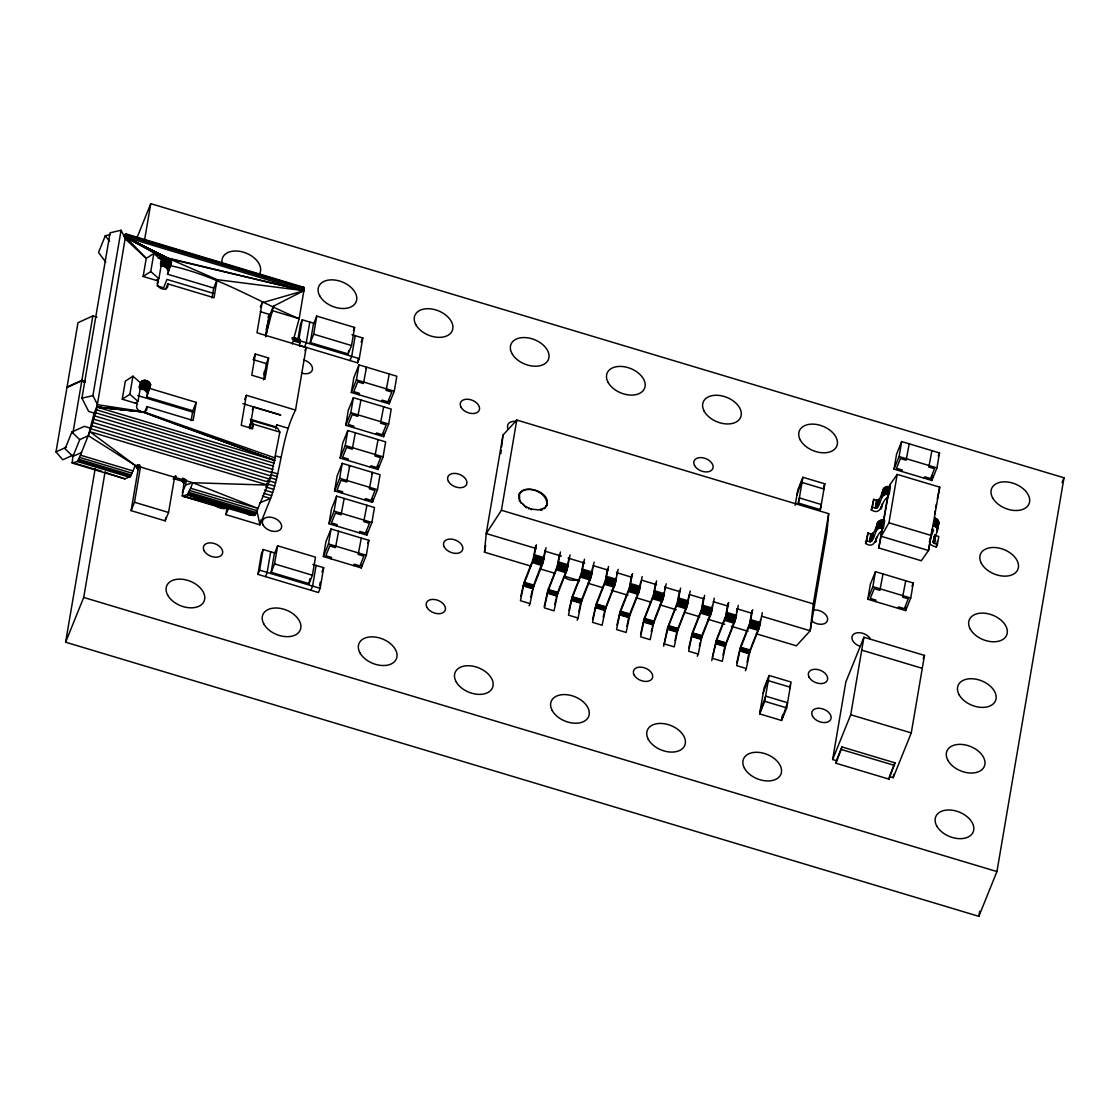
<?xml version="1.0" encoding="UTF-8"?>
<svg xmlns="http://www.w3.org/2000/svg" width="1120" height="1120" viewBox="0 0 1120 1120"><rect width="100%" height="100%" fill="white"/><g stroke="black" fill="none" stroke-linecap="round" stroke-linejoin="round"><path stroke-width="1.5" d="M519.414 493.528L519.708 501.256C512.736 478.366 559.258 491.96 544.292 508.634L546.798 505.288M546.518 505.988C549.612 492.814 526.764 483.378 519.134 494.228M123.704 236.446L125.944 233.912L96.488 409.836L90.944 428.834L79.52 457.408L77.28 461.51L72.268 463.064L72.926 455.154L62.762 459.788L56 451.892L66.962 387.548L81.816 380.772L85.064 381.766M185.528 479.29L183.834 483.49L182.406 496.118L219.114 507.136L223.622 507.108L251.468 515.256L255.15 514.906L267.792 485.1L271.894 472.64L279.846 432.096L277.634 428.162L252.098 420.602L249.354 427.042L251.454 420.532M302.974 287.56L303.814 287.308L303.884 290.682L299.152 318.71L292.334 343.91M299.53 346.08L300.006 339.472L294.294 338.268M531.188 566.216L484.484 552.188L486.22 533.54L502.992 435.092L516.782 420.042L828.688 513.674L826.952 532.336L810.18 630.784L796.39 645.82L756.364 633.808M934.584 517.958C939.33 518.938 939.89 524.762 936.866 528.052M500.822 453.572L501.228 450.212M501.62 446.852L502.992 435.092M828.688 513.674L813.33 603.89L810.18 630.784L761.754 616.238M250.334 428.554L251.384 420.574L253.358 424.144L252.588 428.694L241.234 425.278L246.33 395.304L295.526 410.074C281.372 437.836 281.498 469.714 270.578 498.512L259.966 524.874L225.904 514.654L227.01 508.116M158.382 281.05C153.622 288.358 169.316 293.454 167.846 283.878L214.018 297.738L217.098 279.65L169.148 258.762L126 237.286L146.216 258.384L143.136 276.472L158.382 281.05L157.248 283.836M191.128 420.644L192.808 410.788L146.636 396.928L150.598 384.748C147.476 377.342 138.726 379.666 139.426 388.486M146.636 396.928L150.598 384.748M212.03 297.92L213.71 288.05L167.524 274.19L171.5 262.01L169.148 258.762L165.76 267.148L168.112 270.41M167.524 274.19L171.5 262.01M182.336 492.73L185.57 484.988L186.396 480.032M174.692 476.7L168.56 512.47L165.172 520.87L131.11 510.636L138.04 469.742L139.678 465.192M131.11 510.636L134.498 502.25L140.56 466.452M72.87 433.272L81.816 380.772L84.546 382.648M92.848 315.924L81.9 380.268L67.046 387.03L77.994 322.686L92.848 315.924L96.95 317.156M89.656 427.938L84.322 426.342L71.848 432.054L65.072 448.84L72.968 456.414L79.744 439.628L88.34 435.694L94.15 413.084L88.69 411.446L81.928 398.188L110.082 232.82L121.072 230.244L125.706 239.316L146.216 258.384L153.846 253.456L161.98 260.61L158.9 278.698L156.254 280.406M94.15 413.084L97.538 404.698L92.918 395.612L121.072 230.244M137.2 237.23L150.766 203.658L1064 477.792L996.94 871.57L978.852 916.342L65.618 642.208L95.2 468.538M65.618 642.208L83.706 597.45L105.084 471.912M144.606 239.764L150.766 203.658M150.024 388.528L196.196 402.388L193.116 420.476L146.944 406.616C148.414 416.192 132.72 411.082 137.48 403.774L122.248 399.21L125.328 381.122L132.944 376.194L141.092 383.334L138.012 401.422L135.352 403.144M122.248 399.21L129.864 394.282L132.944 376.194M143.136 276.472L150.766 271.544L153.846 253.456M165.172 520.87L165.746 517.454M266.168 329.798L270.046 314.608L273.434 306.208L303.884 290.682L166.894 257.81L163.352 258.048L126 237.286L303.884 290.682L262.08 302.806L256.984 332.78L306.18 347.55L295.526 410.074M255.346 354.018L251.748 375.2L264.992 379.176L268.604 357.994L255.346 354.018L253.652 358.218M249.788 428.666L253.484 407.022L280.784 415.058L242.942 403.704M265.552 336.168L269.234 314.524L268.044 317.45M273.434 306.208L265.636 336.812L269.556 317.198L272.664 310.758L299.152 318.71C256.41 300.818 216.818 275.646 170.926 265.79M263.76 374.668L264.376 371.28M263.564 379.89L266.336 363.594L268.604 357.994M260.792 519.974L259.966 524.874L256.97 511.28M312.858 564.424L323.666 567.672L320.152 588.35L318.458 592.536L257.894 574.364L261.422 553.7L263.116 549.5L275.548 553.224M297.892 339.486L300.538 323.988L302.232 319.788L314.664 323.526M257.894 574.364L259.588 570.164L263.116 549.5M298.704 340.466L302.232 319.788M270.69 551.768L267.162 572.446L265.468 576.632M309.806 322.056L306.278 342.734L304.584 346.934M271.166 572.278L274.246 554.19L277.634 545.804L315.49 557.158L312.41 575.246L309.022 583.646L271.166 572.278L274.554 563.892L277.634 545.804M310.282 342.58L313.362 324.492L316.75 316.092L354.606 327.46L351.526 345.548L348.124 353.934L310.282 342.58L313.67 334.18L316.75 316.092M309.022 583.646L309.862 578.718M348.124 353.934L348.684 350.644M316.106 565.404L312.578 586.068L310.884 590.268M355.222 335.692L351.694 356.37L350 360.556M323.386 556.542L325.948 541.562L331.03 528.962L368.872 540.33L366.324 555.31L361.242 567.91L323.386 556.542L328.482 543.956L331.03 528.962M328.972 523.726L331.534 508.746L336.616 496.146L374.458 507.514L371.91 522.494L366.828 535.094L328.972 523.726L334.068 511.14L336.616 496.146M334.572 490.91L337.12 475.93L342.202 463.33L380.058 474.698L377.496 489.678L372.414 502.278L334.572 490.91L339.654 478.324L342.202 463.33M340.158 458.094L342.706 443.114L347.788 430.514L385.644 441.882L383.082 456.862L378 469.462L340.158 458.094L345.24 445.508L347.788 430.514M345.744 425.278L348.292 410.298L353.374 397.698L391.23 409.066L388.682 424.046L383.586 436.646L345.744 425.278L350.826 412.692L353.374 397.698M351.33 392.462L353.878 377.482L358.974 364.882L396.816 376.25L394.268 391.23L389.172 403.83L351.33 392.462L356.412 379.876L358.974 364.882M319.62 585.648L320.208 582.204M300.048 345.562L357.574 362.838L358.162 359.394M357.574 362.838L359.268 358.638L362.782 337.96L351.974 334.726M338.604 531.244L335.482 547.624L329.798 545.916L325.85 555.716L331.52 557.41L330.96 558.81M344.19 498.428L341.068 514.808L335.398 513.1L331.436 522.9L337.106 524.594L336.546 525.994M355.362 432.796L352.24 449.176L346.57 447.468L342.608 457.268L348.292 458.976L347.718 460.362M360.948 399.98L357.826 416.36L352.156 414.652L348.194 424.452L353.878 426.16L353.318 427.56M361.312 538.048L358.19 554.442L363.86 556.15L359.912 565.936L354.228 564.228L353.668 565.628M366.898 505.246L363.776 521.626L369.46 523.334L365.498 533.12L359.814 531.412L359.254 532.812M378.07 439.614L374.948 455.994L380.632 457.702L376.67 467.488L371 465.78L370.426 467.18M383.656 406.798L380.534 423.178L386.218 424.886L382.256 434.672L376.586 432.964L376.026 434.364M389.242 373.982L386.134 390.362L391.804 392.07L387.856 401.856L382.172 400.162L381.612 401.548M361.242 567.91L361.802 564.578M366.828 535.094L367.388 531.762M372.414 502.278L372.974 498.946M378 469.462L378.574 466.13M383.586 436.646L384.16 433.314M389.172 403.83L389.746 400.498M484.484 552.188L485.646 545.384M536.326 548.576L486.22 533.54L501.424 510.258L516.782 420.042M535.696 545.664L533.19 559.104L524.02 582.428L520.828 596.134M543.732 557.774L545.048 550.088M559.468 554.414L557.228 566.314L548.044 589.652L544.18 606.718M569.072 557.298L567.308 567.476M583.492 561.638L581.252 573.538L572.082 596.862L568.89 610.568M591.794 572.208L592.578 567.588M607.53 568.848L605.29 580.748L596.12 604.072L592.592 619.458M616.098 577.878L615.482 581.392M616.616 574.812L617.134 571.732M631.82 574.518L629.328 587.958L620.144 611.296L616.966 624.988M640.122 585.088L640.654 582.022M655.592 583.268L653.352 595.182L644.182 618.506L640.654 633.892M663.642 595.378L664.16 592.312M664.678 589.232L665.21 586.166M679.63 590.492L677.208 602.98L667.548 627.872L664.006 644.476M688.198 599.522L688.982 594.916M703.654 597.702L701.428 609.602L692.244 632.926L688.716 648.326M711.704 609.812L712.488 605.192M727.958 603.372L725.634 616.224L716.282 640.15L712.404 657.216M736.512 612.416L737.044 609.336M751.982 610.596L749.658 623.434L740.306 647.36L736.778 662.746M760.032 622.706L760.55 619.626M759.654 713.902L764.05 688.058L769.132 675.472L791.084 682.052L786.688 707.896L781.592 720.482L759.654 713.902L764.736 701.302L769.132 675.472M795.158 505.344L797.804 489.846L802.886 477.26L824.838 483.84L820.442 509.684L798.49 503.09L802.886 477.26M798.14 503.202L799.372 497.924L821.324 504.518L820.092 509.796M781.592 720.482L782.474 715.316M782.824 715.204L782.39 717.794L787.57 702.73L765.618 696.136L760.438 711.2L761.096 707.336L760.522 708.722M790.3 684.74L789.642 688.618L790.202 687.218L768.25 680.638L767.69 682.038L768.348 678.16L763.168 693.224M882.21 531.174C875.504 532.504 876.876 550.69 865.578 543.438L868.028 532.882C878.22 538.664 873.628 516.124 884.66 520.618L883.33 528.374C872.298 523.866 876.904 546.42 866.712 540.638L868.028 532.882M887.922 497.588C881.23 498.918 882.588 517.09 871.304 509.852L873.754 499.296C883.946 505.078 879.34 482.524 890.372 487.032L889.056 494.788C878.024 490.28 882.63 512.82 872.424 507.052L873.754 499.296M869.554 541.492L870.87 533.736M875.266 507.906L876.596 500.15M836.416 760.648L832.636 759.514L845.838 681.996L863.926 637.238L924.476 655.41L911.274 732.928L893.186 777.686L889.406 776.552L888.972 779.142L835.982 763.238L836.416 760.648L841.96 746.942L894.95 762.846L888.972 779.142M869.89 541.576L871.206 533.82M875.602 507.976L876.932 500.234M870.226 541.604L871.556 533.848M875.952 508.018L877.268 500.262M870.576 541.59L871.892 533.834M876.288 508.004L877.618 500.248M870.898 541.534L872.214 533.778M876.624 507.934L877.94 500.192M871.206 541.422L872.522 533.68M876.918 507.836L878.234 500.08M871.472 541.282L873.026 533.358M877.184 507.696L878.738 499.758M871.878 540.89L873.32 532.91M877.604 507.304L879.046 499.324M875.966 530.866L877.282 523.11M881.678 497.28L883.008 489.524M876.26 530.292L877.576 522.536M881.986 496.692L883.302 488.95M876.666 529.76L877.996 522.004M882.392 496.16L883.708 488.418M877.184 529.284L878.5 521.528M882.896 495.684L884.226 487.942M880.81 509.32L881.328 506.226M875.49 542.374L876.008 539.154M877.786 528.864L879.102 521.122M883.498 495.278L884.828 487.522M875.798 541.8L876.582 537.152M881.51 508.2L882.308 503.552M878.458 528.542L879.774 520.786M884.184 494.942L885.5 487.2M835.982 763.238L841.96 746.942M879.2 528.29L880.53 520.534M884.926 494.69L886.242 486.948M867.804 599.242L870.352 584.248L875.448 571.662L913.29 583.016L910.742 598.01L905.646 610.596L867.804 599.242L872.886 586.642L875.448 571.662M879.998 528.122L881.314 520.366M885.724 494.536L887.04 486.78M880.824 528.052L882.14 520.296M886.55 494.452L887.866 486.71M881.664 528.066L882.994 520.31M887.39 494.48L888.706 486.724M889.336 487.942L890.008 484.624L897.204 474.39L939.722 487.158L928.508 550.508L921.312 560.742L878.794 547.974L881.916 529.62M883.33 521.276L887.698 496.244M832.636 759.514L850.724 714.756L863.926 637.238M882.378 529.41L878.794 547.974M882.504 528.178L888.244 494.956M888.23 494.592L890.008 484.624M894.012 469.14L896.574 454.146L901.656 441.56L939.498 452.914L936.95 467.908L931.868 480.494L894.012 469.14L899.108 456.54L901.656 441.56M932.036 529.83L928.508 550.508L881.202 536.298L888.958 522.802L897.204 474.39M883.008 573.93L879.9 590.324L874.216 588.616L870.268 598.402L875.938 600.11L875.378 601.51M909.23 443.828L906.108 460.222L900.438 458.514L896.476 468.3L902.146 470.008L901.586 471.408M905.716 580.748L902.608 597.128L908.278 598.836L904.33 608.636L898.646 606.928L898.086 608.328M931.938 450.646L928.816 467.026L934.5 468.734L930.538 478.534L924.854 476.826L924.294 478.226M905.646 610.596L906.22 607.264M931.868 480.494L932.708 475.496M934.668 514.332L935.256 510.888M935.844 507.444L936.432 504M929.25 541.52L930.678 544.572L933.478 546.168L936.32 547.022L937.454 544.222C925.526 543.284 944.44 529.564 934.052 525.994L935.368 518.238M934.794 526.358L936.11 518.602M935.466 526.792L936.782 519.05M893.186 777.686L893.774 774.242M933.254 542.178L934.08 536.746M933.366 542.43L934.15 537.782M936.054 527.296L937.384 519.54M933.52 542.682L934.682 534.688M933.744 542.892L934.85 534.926M933.996 543.088L935.06 535.15M936.558 527.842L937.888 520.1M934.29 543.242L935.312 535.332M936.964 528.444L938.28 520.688M934.612 543.368L935.606 535.5M937.258 529.074L938.574 521.318M937.426 529.718L938.756 521.962M937.244 531.608L938.812 522.606M936.32 547.022L937.37 540.82M937.454 544.222L938.77 536.466L935.928 535.612M978.852 916.342L979.734 911.176M546.042 547.694L542.78 563.346L533.414 587.314L530.04 603.596L520.422 600.712L523.796 584.416L533.176 560.448L536.424 544.81M570.066 554.918L566.818 570.556L557.438 594.524L554.064 610.82L544.446 607.922L547.834 591.64L557.2 567.672L560.462 552.02M594.104 562.128L590.856 577.766L581.476 601.734L578.102 618.03L568.484 615.146L571.858 598.85L581.238 574.882L584.486 559.244M618.128 569.338L614.88 584.976L605.514 608.944L602.126 625.24L592.522 622.356L595.896 606.06L605.276 582.092L608.524 566.454M642.166 576.548L638.918 592.2L629.538 616.168L626.164 632.45L616.546 629.566L619.934 613.284L629.3 589.316L632.548 573.664M666.204 583.772L662.956 599.41L653.576 623.378L650.202 639.674L640.584 636.79L643.958 620.494L653.338 596.526L656.586 580.888M663.67 646.17L668.332 626.626L677.74 602.56L680.624 588.098M664.622 644L674.226 646.884L677.614 630.588L686.98 606.62L690.228 590.982M714.266 598.192L711.018 613.844L701.638 637.812L698.264 654.094L688.646 651.21L692.02 634.914L701.4 610.946L704.648 595.308M711.732 660.59L716.394 641.06L725.802 616.98L728.686 602.518M712.684 658.42L722.288 661.318L725.676 645.022L735.042 621.054L738.304 605.416M762.328 612.626L759.08 628.264L749.7 652.232L746.326 668.528L736.708 665.644L740.096 649.348L749.462 625.38L752.71 609.742M161.462 262.962L163.352 258.048L160.524 265.034M543.466 559.314L534.926 581.826M639.604 588.168L638.932 590.842M687.666 602.602L687.176 604.674M735.728 617.022L735.238 619.108M759.766 624.232L758.73 628.082M530.782 597.338L532.154 590.59M554.82 604.548L555.842 599.48M578.844 611.758L580.454 604.03M603.218 617.288L603.904 613.914M626.92 626.192L628.516 618.464M651.294 631.722L651.966 628.334M674.982 640.612L676.858 631.834M699.356 646.142L700.042 642.768M723.044 655.046L724.64 647.318M747.082 662.256L748.44 655.508M937.314 498.834L939.722 487.158M591.458 574.182L590.87 576.422M556.178 597.8L556.696 595.77M604.24 612.22L605.066 609.126M652.316 626.654L653.128 623.546M663.432 596.33L654.486 619.416M711.508 610.75L710.654 613.648M275.772 428.946L276.836 424.858L288.19 428.26M700.616 640.094L702.198 634.788M748.678 654.528L749.588 651.308M532.658 588.56L533.288 586.39M580.72 602.98L582.386 597.772M628.796 617.414L629.762 614.18M213.906 503.86L218.904 505.358L219.114 507.136L220.024 503.958M567.014 568.61L566.272 570.892M615.076 583.044L614.334 585.326M677.152 630.756L687.008 605.276M725.228 645.19L735.07 619.71M557.326 593.6L558.012 591.514M605.388 608.034L613.732 586.838M653.45 622.454L654.136 620.368M533.624 585.326L534.324 583.338M749.924 650.244L750.61 648.27M251.706 428.764L253.358 424.144L279.846 432.096M590.492 577.584L582.988 596.26M638.568 592.004L630.112 613.158M219.114 507.136L220.29 503.874M558.348 590.562L565.67 572.404M702.548 633.836L710.472 614.18M751.226 646.758L758.534 628.614M110.068 234.598L105.28 235.76L98.504 252.546L105.812 262.108M160.468 263.41L162.162 259.21M160.748 262.948L162.442 258.748M160.58 263.956L162.848 258.356M161.224 266.056L164.612 257.67L126 237.286L167.678 258.048L164.29 266.434L160.552 266.196L163.94 257.81L126 237.286L166.894 257.81L163.506 266.21M161.952 266.014L165.34 257.614L126 237.286L166.11 257.67L162.722 266.056M165.76 267.148L165.046 266.756L168.434 258.37M166.404 267.61L169.792 259.224M166.964 268.128L170.352 259.728M167.426 268.674L170.814 260.288M167.776 269.248L171.164 260.862M168 269.836L171.388 261.436M165.578 289.478L167.846 283.878M139.286 387.086L141.54 381.486M139.678 386.694L141.946 381.094M139.622 387.772L142.45 380.772M143.038 380.548L139.65 388.934L144.858 389.886L147.21 393.148M140.322 388.794L143.71 380.408M141.05 388.752L144.438 380.352M141.82 388.794L145.208 380.408M142.604 388.934L145.992 380.548M143.388 389.172L146.776 380.786M144.144 389.494L147.532 381.094M144.858 389.886L148.246 381.5M145.502 390.348L148.89 381.948M146.062 390.866L149.45 382.466M146.524 391.412L149.912 383.012M146.874 391.986L150.262 383.6M147.098 392.574L150.5 384.174M144.676 412.216L146.944 406.616M72.268 463.064L124.88 478.856L130.522 476.406L135.296 465.472L89.908 431.704L267.792 485.1L192.822 482.734L135.296 465.472L88.34 435.694M138.04 469.742L136.262 467.474L137.382 464.674M136.682 467.74L137.802 464.94M137.046 468.02L138.18 465.234M137.382 468.342L138.502 465.542M137.648 468.678L138.768 465.892M137.844 469.028L139.538 464.842M213.71 288.05L217.098 279.65L303.884 290.682L169.148 258.762M192.808 410.788L196.196 402.388M173.208 479.108L175.168 476.154M174.048 478.954L175.63 476.154M174.51 478.954L176.106 476.224M174.986 479.024L181.608 481.012L182.728 478.212M183.834 483.49L182.056 481.222L183.19 478.422M182.476 481.474L183.596 478.688M182.84 481.768L183.974 478.968M183.176 482.09L184.296 479.29M183.442 482.426L184.562 479.626M183.638 482.776L184.772 479.99M183.764 483.14L184.898 480.34M260.386 307.006L262.08 302.806M190.596 488.236L192.822 482.734L258.342 508.564L190.596 488.236L187.404 494.564L182.406 496.118L221.368 506.702L187.404 494.564L255.15 514.906L247.604 514.29L253.638 515.564M244.636 399.504L246.33 395.304M252.294 409.962L253.484 407.022M225.904 514.654L228.732 507.654M304.962 350.574L306.18 347.55M276.836 424.858L275.982 426.958L250.334 419.258M353.472 330.26L354.606 327.46M361.088 342.16L362.782 337.96M365.974 368.564L366.534 367.164L363.426 383.544L357.742 381.836L353.794 391.636L359.464 393.344L358.904 394.744M349.202 467.012L349.776 465.612L346.654 481.992L340.984 480.284L337.022 490.084L342.706 491.792L342.132 493.178M321.972 571.872L323.666 567.672M371.91 473.816L372.484 472.43L369.362 488.81L375.046 490.518L371.084 500.304L365.414 498.596L364.84 499.996M367.598 543.48L368.872 540.33M520.898 503.076L519.988 500.556M522.718 504.084L526.428 507.752L521.178 502.376M528.738 508.914L529.018 508.214L526.708 507.052M531.174 509.796L531.454 509.096L538.776 509.922L544.572 507.934M540.974 509.572L540.68 510.272L542.64 509.6M796.922 495.012L802.102 479.948L801.444 483.826L802.004 482.426L823.956 489.02M823.564 486.99L824.838 483.84M871.304 509.852L872.424 507.052M865.578 543.438L866.712 540.638M938.224 456.064L939.498 452.914M930.062 538.86L933.52 530.222L932.442 528.626M912.016 586.166L913.29 583.016M923.188 658.602L924.476 655.41M890.022 775.026L894.95 762.846M1062.068 482.58L1064 477.792M529.088 605.766L530.04 603.596M577.15 620.2L578.102 618.03M697.312 656.264L698.264 654.094M745.374 670.698L746.326 668.528M72.968 456.414L81.564 452.48M56 451.892L66.402 447.146M259.994 502.684L270.578 498.512L262.458 496.076M185.57 484.988L190.75 483.378M81.928 398.188L92.918 395.612M158.214 258.146L163.352 258.048M275.422 458.08L143.794 411.908L274.974 460.502L97.09 407.106L139.972 411.208L97.538 404.698M143.052 411.964L274.974 460.502L142.282 411.908L97.09 407.106L140.728 411.53M97.09 407.106L141.498 411.768M899.108 456.54L936.95 467.908M125.594 233.786L303.814 287.308M125.104 234.164L304.01 287.938M126.14 235.69L304.024 289.072M212.996 293.244L166.978 279.426L163.59 287.826L157.01 285.852M260.316 311.682L270.046 314.608M313.67 334.18L351.526 345.548M293.51 337.526L300.006 339.472M292.082 337.68L300.188 340.102M300.23 340.914L359.268 358.638M292.096 338.814L300.216 341.25M293.58 340.9L300.062 342.846M888.958 522.802L931.476 535.556M356.412 379.876L394.268 391.23M253.092 359.618L266.336 363.594M350.826 412.692L388.682 424.046M872.886 586.642L910.742 598.01M345.24 445.508L383.082 456.862M137.69 395.556L192.976 412.146M501.424 510.258L813.33 603.89M275.744 455.896L280.616 457.352M339.654 478.324L377.496 489.678M96.488 409.836L274.372 463.232M95.76 412.818L273.644 466.214M94.934 415.982L272.818 469.378M544.67 551.082L561.372 556.094M568.05 558.096L584.752 563.108M593.096 565.614L608.132 570.122M616.476 572.628L631.512 577.15M641.522 580.146L656.558 584.668M664.902 587.174L679.938 591.682M689.948 594.692L703.318 598.696M713.328 601.706L728.364 606.214M736.708 608.72L751.744 613.228M271.264 471.954L277.746 473.9M94.01 419.244L271.894 472.64M861.728 650.146L922.278 668.332M270.662 474.684L277.158 476.644M534.702 554.792L544.32 557.676M558.74 562.002L568.358 564.886M582.778 569.226L592.382 572.11M606.802 576.436L616.42 579.32M630.84 583.646L640.458 586.53M654.878 590.856L664.482 593.754M678.902 598.08L688.52 600.964M702.94 605.29L712.544 608.174M726.964 612.5L736.582 615.384M751.002 619.724L760.62 622.608M93.016 422.534L270.9 475.93M534.478 555.8L544.096 558.684M558.516 563.01L568.134 565.908M582.554 570.234L592.158 573.118M606.578 577.444L616.196 580.328M630.616 584.654L640.22 587.538M654.64 591.878L664.258 594.762M678.678 599.088L688.296 601.972M702.716 606.298L712.32 609.182M726.74 613.508L736.358 616.406M750.778 620.732L760.396 623.616M534.212 556.906L543.816 559.79M558.236 564.116L567.854 567.014M582.274 571.34L591.892 574.224M606.312 578.55L615.916 581.434M630.336 585.76L639.954 588.644M654.374 592.984L663.978 595.868M678.398 600.194L688.016 603.078M702.436 607.404L712.054 610.288M726.474 614.614L736.078 617.512M750.498 621.838L760.116 624.722M269.948 477.68L276.43 479.626M533.89 558.082L543.508 560.966M557.928 565.292L567.532 568.176M581.952 572.502L591.57 575.386M605.99 579.712L615.608 582.61M630.028 586.936L639.632 589.82M654.052 594.146L663.67 597.03M678.09 601.356L687.694 604.24M702.114 608.58L711.732 611.464M726.152 615.79L735.77 618.674M750.19 623L759.794 625.884M91.994 425.754L269.878 479.15M533.54 559.272L543.158 562.156M557.578 566.482L567.196 569.366M581.602 573.692L591.22 576.59M605.64 580.916L615.258 583.8M629.678 588.126L639.282 591.01M653.702 595.336L663.32 598.22M677.74 602.56L687.358 605.444M701.778 609.77L711.382 612.654M725.802 616.98L735.42 619.864M749.84 624.19L759.444 627.088M267.484 480.354L275.604 482.79M533.176 560.448L542.78 563.346M557.2 567.672L566.818 570.556M581.238 574.882L590.856 577.766M605.276 582.092L614.88 584.976M629.3 589.316L638.918 592.2M653.338 596.526L662.956 599.41M677.376 603.736L686.98 606.62M701.4 610.946L711.018 613.844M725.438 618.17L735.042 621.054M749.462 625.38L759.08 628.264M90.944 428.834L268.828 482.23M532.798 561.596L542.402 564.48M556.822 568.806L566.44 571.69M580.86 576.016L590.478 578.9M604.898 583.24L614.502 586.124M628.922 590.45L638.54 593.334M652.96 597.66L662.564 600.544M676.984 604.87L686.602 607.768M701.022 612.094L710.64 614.978M725.06 619.304L734.664 622.188M749.084 626.514L758.702 629.398M532.42 562.646L542.024 565.53M556.444 569.87L566.062 572.754M580.482 577.08L590.1 579.964M604.52 584.29L614.124 587.174M628.544 591.5L638.162 594.398M652.582 598.724L662.186 601.608M676.606 605.934L686.224 608.818M700.644 613.144L710.262 616.028M724.682 620.368L734.286 623.252M748.706 627.578L758.324 630.462M266.56 483.616L274.68 486.052M541.198 569.212L554.54 573.216M564.55 576.226L579.558 580.734M587.902 583.24L602.91 587.734M611.24 590.24L627.928 595.252M636.272 597.758L651.28 602.266M659.61 604.758L676.298 609.77M684.642 612.276L699.65 616.784M707.994 619.276L724.668 624.288M731.332 626.29L748.02 631.302M265.58 486.892L273.686 489.328M264.544 490.126L272.65 492.562M334.068 511.14L371.91 522.494M263.494 493.206L271.614 495.642M524.482 582.358L534.086 585.242M548.506 589.568L558.124 592.452M572.544 596.778L582.162 599.662M596.582 604.002L606.186 606.886M620.606 611.212L630.224 614.096M644.644 618.422L654.248 621.306M668.668 625.646L678.286 628.53M692.706 632.856L702.324 635.74M716.744 640.066L726.348 642.95M740.768 647.276L750.386 650.16M524.3 582.834L533.918 585.718M548.338 590.044L557.956 592.928M572.376 597.254L581.98 600.138M596.4 604.478L606.018 607.362M620.438 611.688L630.042 614.572M644.462 618.898L654.08 621.782M668.5 626.122L678.118 629.006M692.538 633.332L702.142 636.216M716.562 640.542L726.18 643.426M740.6 647.752L750.218 650.636M524.132 583.338L533.75 586.222M548.17 590.562L557.774 593.446M572.194 597.772L581.812 600.656M596.232 604.982L605.85 607.866M620.256 612.206L629.874 615.09M644.294 619.416L653.912 622.3M668.332 626.626L677.936 629.51M692.356 633.836L701.974 636.72M716.394 641.06L726.012 643.944M740.432 648.27L750.036 651.154M523.964 583.884L533.568 586.768M547.988 591.094L557.606 593.978M572.026 598.304L581.644 601.188M596.064 605.514L605.668 608.412M620.088 612.738L629.706 615.622M644.126 619.948L653.744 622.832M668.164 627.158L677.768 630.042M692.188 634.382L701.806 637.266M716.226 641.592L725.83 644.476M740.25 648.802L749.868 651.686M523.796 584.416L533.414 587.314M547.834 591.64L557.438 594.524M571.858 598.85L581.476 601.734M595.896 606.06L605.514 608.944M619.934 613.284L629.538 616.168M643.958 620.494L653.576 623.378M667.996 627.704L677.614 630.588M692.02 634.914L701.638 637.812M716.058 642.138L725.676 645.022M740.096 649.348L749.7 652.232M523.642 584.962L533.26 587.846M547.68 592.172L557.298 595.056M571.718 599.396L581.322 602.28M595.742 606.606L605.36 609.49M619.78 613.816L629.384 616.7M643.804 621.026L653.422 623.924M667.842 628.25L677.46 631.134M691.88 635.46L701.484 638.344M715.904 642.67L725.522 645.554M739.942 649.894L749.56 652.778M523.516 585.48L533.12 588.364M547.54 592.704L557.158 595.588M571.578 599.914L581.182 602.798M595.602 607.124L605.22 610.008M619.64 614.334L629.258 617.232M643.678 621.558L653.282 624.442M667.702 628.768L677.32 631.652M691.74 635.978L701.358 638.862M715.764 643.202L725.382 646.086M739.802 650.412L749.42 653.296M523.39 585.97L533.008 588.854M547.428 593.194L557.032 596.078M571.452 600.404L581.07 603.288M595.49 607.614L605.108 610.498M619.528 614.838L629.132 617.722M643.552 622.048L653.17 624.932M667.59 629.258L677.194 632.142M691.614 636.468L701.232 639.352M715.652 643.692L725.27 646.576M739.69 650.902L749.294 653.786M80.472 455.182L133.07 470.96M79.52 457.408L132.132 473.2M189.658 490.462L257.404 510.804M78.666 459.242L131.278 475.02M188.804 492.296L256.55 512.624M77.91 460.614L130.522 476.406M188.048 493.668L255.794 514.01M199.024 497.742L204.022 499.254M77.28 461.51L129.878 477.302M198.884 499.352L203.882 500.85M72.086 462.42L101.668 471.296M104.958 472.29L124.88 478.856M182.21 495.474L218.932 506.492M328.482 543.956L366.324 555.31M850.724 714.756L911.274 732.928M134.498 502.25L168.56 512.47M764.736 701.302L786.688 707.896M274.554 563.892L312.41 575.246M259.588 570.164L320.152 588.35M841.512 749.532L894.502 765.436M83.706 597.45L996.94 871.57M85.162 381.248L81.9 380.268L84.644 382.13M224.588 507.374L187.404 494.564L224.35 507.304M933.254 525.714L934.052 525.994M529.018 508.214L531.454 509.096M164.29 266.434L165.046 266.756M150.766 271.544L158.9 278.698M129.864 394.282L138.012 401.422M71.848 432.054L79.744 439.628M105.28 235.76L109.466 241.22M577.01 579.544A10.094 6.566 22 0 1 564.578 577.36M225.148 508.578A10.094 6.566 22 0 1 215.53 505.694M303.982 360.024A10.094 6.566 22 0 1 312.48 369.474A10.094 6.566 22 0 1 301.742 373.156M508.284 429.282A10.094 6.566 22 0 1 516.614 421.54M860.482 646.422A10.094 6.566 22 0 1 853.832 634.074A10.094 6.566 22 0 1 870.492 639.072M814.142 609.994A10.094 6.566 22 0 1 827.596 620.004A10.094 6.566 22 0 1 812.21 621.362M222.334 263.914A20.188 13.132 22 0 1 244.3 252.448A20.188 13.132 22 0 1 258.188 275.702M204.148 550.816A10.094 6.566 22 0 0 220.794 555.814A10.094 6.566 22 0 0 214.144 543.466A10.094 6.566 22 0 0 204.148 550.816M426.93 607.334A10.094 6.566 22 0 0 443.576 612.332A10.094 6.566 22 0 0 436.926 599.998A10.094 6.566 22 0 0 426.93 607.334M694.568 465.542A10.094 6.566 22 0 0 711.228 470.54A10.094 6.566 22 0 0 704.578 458.192A10.094 6.566 22 0 0 694.568 465.542M634.144 675.052A10.094 6.566 22 0 0 650.804 680.05A10.094 6.566 22 0 0 644.154 667.716A10.094 6.566 22 0 0 634.144 675.052M444.276 547.008A10.094 6.566 22 0 0 460.922 552.006A10.094 6.566 22 0 0 454.286 539.672A10.094 6.566 22 0 0 444.276 547.008M448.378 481.32A10.094 6.566 22 0 0 465.038 486.318A10.094 6.566 22 0 0 458.388 473.984A10.094 6.566 22 0 0 448.378 481.32M812.56 716.198A10.094 6.566 22 0 0 829.22 721.196A10.094 6.566 22 0 0 822.57 708.848A10.094 6.566 22 0 0 812.56 716.198M263.116 525.056A10.094 6.566 22 0 0 279.762 530.054A10.094 6.566 22 0 0 273.112 517.72A10.094 6.566 22 0 0 263.116 525.056M809.102 677.222A10.094 6.566 22 0 0 825.748 682.22A10.094 6.566 22 0 0 819.098 669.872A10.094 6.566 22 0 0 809.102 677.222M461.006 407.162A10.094 6.566 22 0 0 477.666 412.16A10.094 6.566 22 0 0 471.016 399.826A10.094 6.566 22 0 0 461.006 407.162M936.698 825.902A20.188 13.132 22 0 0 970.004 835.898A20.188 13.132 22 0 0 956.704 811.202A20.188 13.132 22 0 0 936.698 825.902M947.87 760.27A20.188 13.132 22 0 0 981.176 770.266A20.188 13.132 22 0 0 967.876 745.57A20.188 13.132 22 0 0 947.87 760.27M959.056 694.638A20.188 13.132 22 0 0 992.348 704.634A20.188 13.132 22 0 0 979.048 679.938A20.188 13.132 22 0 0 959.056 694.638M970.228 629.006A20.188 13.132 22 0 0 1003.534 639.002A20.188 13.132 22 0 0 990.234 614.32A20.188 13.132 22 0 0 970.228 629.006M981.4 563.374A20.188 13.132 22 0 0 1014.706 573.37A20.188 13.132 22 0 0 1001.406 548.688A20.188 13.132 22 0 0 981.4 563.374M992.572 497.742A20.188 13.132 22 0 0 1025.878 507.738A20.188 13.132 22 0 0 1012.578 483.056A20.188 13.132 22 0 0 992.572 497.742M800.324 440.034A20.188 13.132 22 0 0 833.616 450.03A20.188 13.132 22 0 0 820.316 425.334A20.188 13.132 22 0 0 800.324 440.034M704.186 411.18A20.188 13.132 22 0 0 737.492 421.176A20.188 13.132 22 0 0 724.192 396.48A20.188 13.132 22 0 0 704.186 411.18M608.062 382.326A20.188 13.132 22 0 0 641.354 392.322A20.188 13.132 22 0 0 628.054 367.626A20.188 13.132 22 0 0 608.062 382.326M511.924 353.458A20.188 13.132 22 0 0 545.23 363.454A20.188 13.132 22 0 0 531.93 338.772A20.188 13.132 22 0 0 511.924 353.458M415.8 324.604A20.188 13.132 22 0 0 449.092 334.6A20.188 13.132 22 0 0 435.806 309.918A20.188 13.132 22 0 0 415.8 324.604M319.662 295.75A20.188 13.132 22 0 0 352.968 305.746A20.188 13.132 22 0 0 339.668 281.064A20.188 13.132 22 0 0 319.662 295.75M744.436 768.18A20.188 13.132 22 0 0 777.742 778.176A20.188 13.132 22 0 0 764.442 753.494A20.188 13.132 22 0 0 744.436 768.18M648.312 739.326A20.188 13.132 22 0 0 681.604 749.322A20.188 13.132 22 0 0 668.304 724.64A20.188 13.132 22 0 0 648.312 739.326M552.174 710.472A20.188 13.132 22 0 0 585.48 720.468A20.188 13.132 22 0 0 572.18 695.786A20.188 13.132 22 0 0 552.174 710.472M456.05 681.618A20.188 13.132 22 0 0 489.342 691.614A20.188 13.132 22 0 0 476.056 666.932A20.188 13.132 22 0 0 456.05 681.618M359.912 652.764A20.188 13.132 22 0 0 393.218 662.76A20.188 13.132 22 0 0 379.918 638.064A20.188 13.132 22 0 0 359.912 652.764M263.788 623.91A20.188 13.132 22 0 0 297.08 633.906A20.188 13.132 22 0 0 283.794 609.21A20.188 13.132 22 0 0 263.788 623.91M167.65 595.056A20.188 13.132 22 0 0 200.956 605.052A20.188 13.132 22 0 0 187.656 580.356A20.188 13.132 22 0 0 167.65 595.056"/></g></svg>
